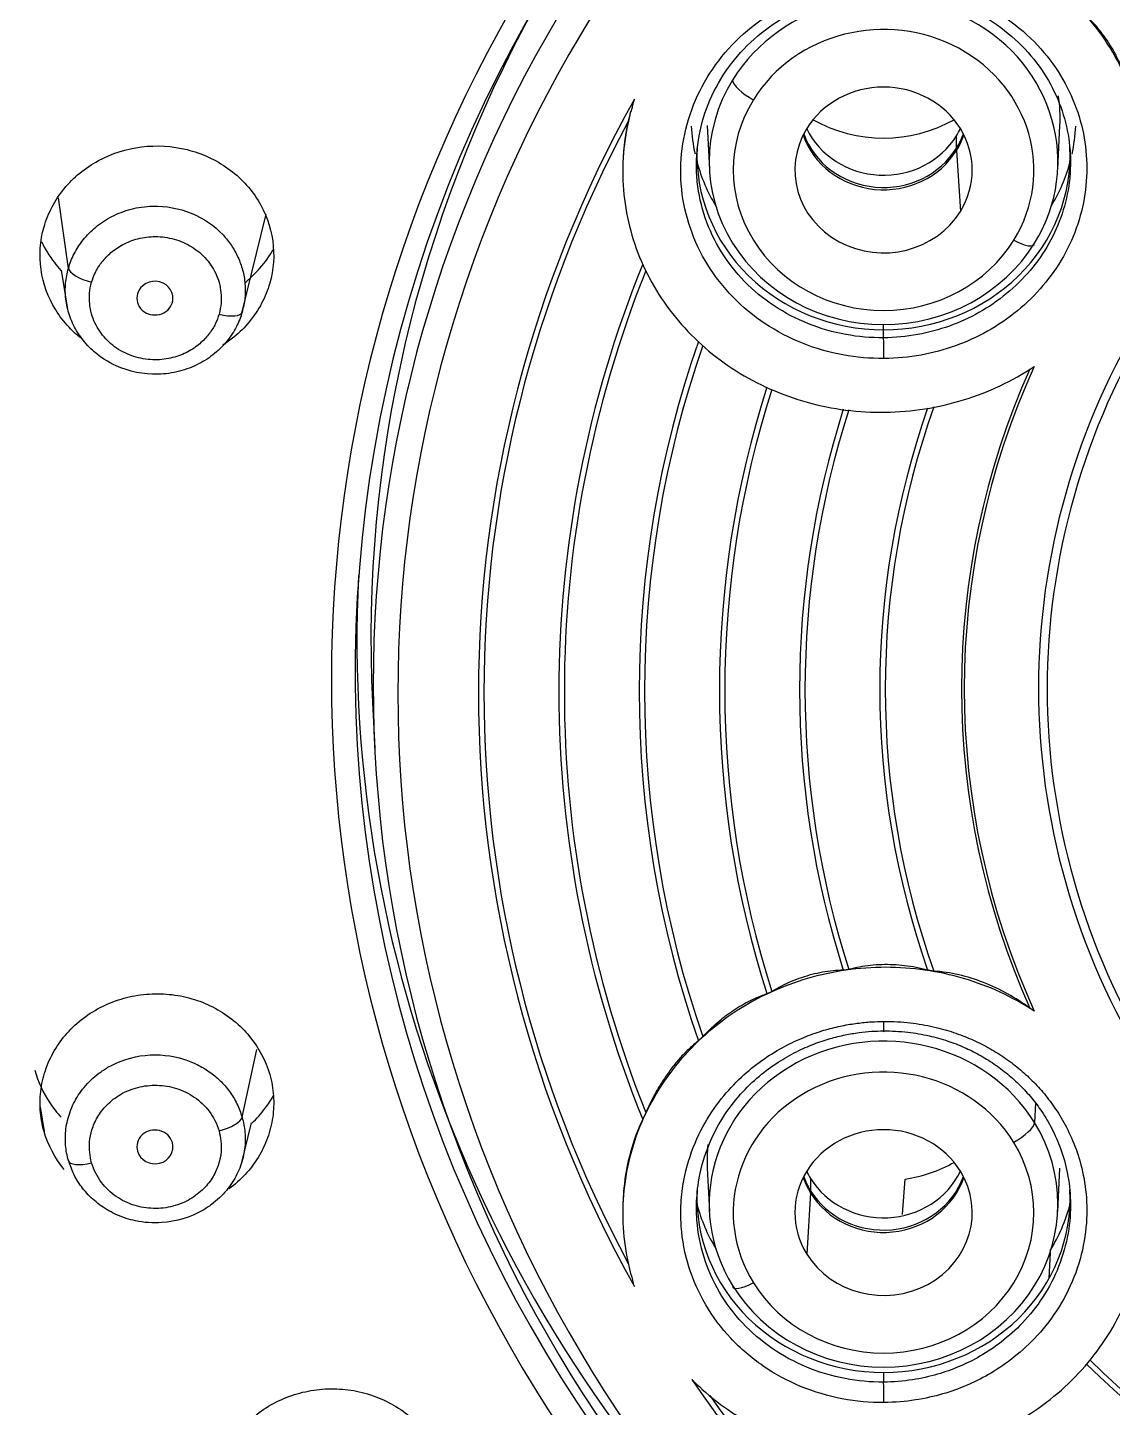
# Model space of a CAD drawing. Extents: x 1777 to 3131, y 3495 to 4487.
# Drawn here: x 2217.22 to 2230.74, y 4098.5 to 4115.69 of the extents above; entities that cross this region are included whole.
import ezdxf

# ---------------------------------------------------------------- set-up
doc = ezdxf.new("R2010")
doc.units = 0
doc.header["$LTSCALE"] = 30
doc.header["$MEASUREMENT"] = 0
doc.layers.add('\\M+5B3DF\\M+5B4E7\\M+5CFDF', color=3, linetype='CONTINUOUS', lineweight=9)

msp = doc.modelspace()

# ---------------------------------------------------------------- linework, layer by layer
at = {"layer": '\\M+5B3DF\\M+5B4E7\\M+5CFDF', "color": 0, "lineweight": -3}
for p, q in [((2225.689, 4114.47), (2225.716, 4113.927)), ((2230.058, 4113.927), (2230.084, 4114.47)), ((2228.796, 4114.187), (2228.796, 4114.341)), ((2230.214, 4114.109), (2230.209, 4114.197)), ((2228.797, 4114.159), (2228.844, 4113.399)), ((2224.637, 4113.924), (2224.637, 4113.899)), ((2217.729, 4112.69), (2217.604, 4113.57)), ((2219.892, 4112.133), (2220.195, 4113.363)), ((2217.64, 4112.669), (2217.712, 4112.207)), ((2219.028, 4112.279), (2219.024, 4112.265)), ((2227.887, 4111.925), (2227.887, 4111.989)), ((2227.887, 4111.825), (2227.887, 4111.925)), ((2221.519, 4107.284), (2221.547, 4106.714)), ((2219.894, 4102.117), (2220.079, 4102.959)), ((2217.378, 4102.246), (2217.425, 4101.941)), ((2229.779, 4102.291), (2229.769, 4102.049)), ((2219.886, 4101.536), (2220.009, 4102.046)), ((2218.582, 4101.742), (2218.589, 4101.692)), ((2225.689, 4101.484), (2225.716, 4100.941)), ((2230.058, 4100.941), (2230.084, 4101.484)), ((2226.977, 4101.355), (2226.977, 4101.201)), ((2226.976, 4101.173), (2226.93, 4100.412)), ((2230.213, 4101.124), (2230.209, 4101.211)), ((2224.637, 4100.938), (2224.637, 4100.913)), ((2229.962, 4100.431), (2229.948, 4100.107)), ((2227.887, 4098.939), (2227.887, 4098.818))]:
    msp.add_line(p, q, dxfattribs=at)
for centre, major_axis, ratio, start_param, end_param in [((2239.924, 4107.577), (-18.918, 0), 0.934248, 4.712389, 7.853982), ((2239.924, 4107.682), (-18.619, 0), 0.934248, 4.712389, 7.404243), ((2239.924, 4107.5), (18.397, 0), 0.934248, 1.570796, 4.712389), ((2239.924, 4107.395), (18.09, 0), 0.934248, 1.570796, 4.712389), ((2239.924, 4107.461), (10.106, 0), 0.934248, 1.570796, 4.712389), ((2239.924, 4107.455), (9.998, 0), 0.934248, 1.570796, 4.712389), ((2239.924, 4108.071), (-18.425, 0), 0.934248, 5.807529, 6.328886), ((2227.887, 4114.02), (2.173, 0), 0.934248, 5.759587, 8.901179), ((2227.887, 4113.915), (1.873, 0), 0.934248, 5.759587, 8.901179), ((2227.887, 4114.02), (2.173, 0), 0.934248, 2.617994, 5.759587), ((2226.264, 4114.897), (0.255, -0.158), 0.308844, 3.347639, 4.900982), ((2227.887, 4113.915), (-1.105, 0), 0.934248, 2.617994, 5.759587), ((2239.924, 4107.403), (-17.085, 0), 0.934248, 5.801471, 6.764899), ((2227.887, 4113.915), (1.873, 0), 0.934248, 2.617994, 5.759587), ((2227.887, 4114.564), (2.2, 0), 0.934248, 6.237452, 6.417898), ((2227.887, 4115.898), (1.697, 0), 0.934248, 4.168331, 5.256447), ((2239.924, 4107.408), (17.017, 0), 0.934248, 2.677747, 3.605439), ((2227.887, 4114.564), (-2.398, 0), 0.934248, 0.0457, 0.201356), ((2227.887, 4113.915), (-1.105, 0), 0.934248, 5.759587, 8.901179), ((2227.887, 4114.65), (1.051, 0), 0.934248, 3.450368, 5.759587), ((2227.887, 4114.678), (1.05, 0), 0.934248, 3.467108, 5.759587), ((2227.887, 4114.831), (-1.05, 0), 0.934248, 0.42207, 2.617994), ((2227.887, 4114.831), (-1.05, 0), 0.934248, 2.617994, 2.719556), ((2227.887, 4114.678), (1.05, 0), 0.934248, 5.759587, 5.957752), ((2227.887, 4114.65), (1.051, 0), 0.934248, 5.759587, 5.974491), ((2227.887, 4114.564), (-2.398, 0), 0.934248, 2.937929, 3.095892), ((2227.887, 4114.097), (-2.325, 0), 0.934248, 6.237485, 7.853982), ((2227.887, 4114.097), (-2.325, 0), 0.934248, 1.570796, 3.187293), ((2231.394, 4112.786), (2.552, -1.577), 0.308844, 3.330185, 3.356365), ((2227.887, 4114.564), (-2.398, 0), 0.934248, 0.250346, 0.510754), ((2227.887, 4114.564), (-2.398, 0), 0.934248, 2.630839, 2.891247), ((2229.509, 4113.147), (-0.255, 0.158), 0.308844, 1.759389, 3.312732), ((2218.018, 4112.624), (0.288, -0.083), 0.344471, 3.294265, 4.810866), ((2239.924, 4107.416), (-16.083, 0), 0.934248, 5.920784, 6.645586), ((2239.924, 4107.417), (16.015, 0), 0.934248, 2.783556, 3.49963), ((2218.807, 4112.319), (-0.225, 0), 0.934149, 2.880244, 6.021836), ((2218.807, 4112.319), (-0.225, 0), 0.934149, 6.021836, 9.163429), ((2219.606, 4112.226), (-0.288, 0.083), 0.344471, 1.669274, 3.154639), ((2239.924, 4107.424), (-15.083, 0), 0.934248, 5.969023, 6.597347), ((2227.887, 4111.64), (0.002, -0.2), 0.020311, 1.198021, 2.759406), ((2239.924, 4107.425), (15.015, 0), 0.934248, 2.82969, 3.453495), ((2239.924, 4107.456), (-11.067, 0), 0.934248, 5.888062, 6.678309), ((2239.924, 4107.454), (11.032, 0), 0.934248, 2.741454, 3.541732), ((2239.924, 4107.433), (-14.083, 0), 0.934248, 5.992025, 6.574346), ((2239.924, 4107.433), (14.016, 0), 0.934248, 2.851222, 3.431964), ((2239.924, 4107.441), (-13.084, 0), 0.934248, 5.993389, 6.572981), ((2239.924, 4107.442), (13.016, 0), 0.934248, 2.851032, 3.432154), ((2239.924, 4107.449), (-12.084, 0), 0.934248, 5.967927, 6.598443), ((2239.924, 4107.45), (12.016, 0), 0.934248, 2.823271, 3.459914), ((2239.924, 4108.071), (18.6, 0), 0.934248, 3.095892, 3.937643), ((2227.887, 4101.034), (2.173, 0), 0.934248, 0.523599, 3.665191), ((2227.887, 4103.38), (0.001, -0.2), 0.020583, 5.935911, 7.497296), ((2227.887, 4100.929), (1.873, 0), 0.934248, 0.523599, 3.665191), ((2218.807, 4101.747), (0.225, 0), 0.934149, 0.261349, 3.402942), ((2219.606, 4102.054), (-0.288, -0.083), 0.344471, 1.472319, 2.957685), ((2227.887, 4101.034), (2.173, 0), 0.934248, 3.665191, 6.806784), ((2227.887, 4100.929), (-1.105, 0), 0.934248, 3.665191, 6.806784), ((2229.509, 4101.911), (0.255, 0.158), 0.308844, 4.523796, 6.077139), ((2218.807, 4101.747), (0.225, 0), 0.934149, 3.402942, 6.544534), ((2227.887, 4101.578), (2.2, 0), 0.934248, 3.044727, 3.187326), ((2227.887, 4100.929), (1.873, 0), 0.934248, 3.665191, 6.806784), ((2218.018, 4101.656), (0.288, 0.083), 0.344471, 3.097311, 4.613912), ((2227.887, 4102.911), (1.697, 0), 0.934248, 4.872678, 5.256477), ((2227.887, 4101.664), (1.051, 0), 0.934248, 3.450287, 3.665191), ((2227.887, 4101.692), (1.05, 0), 0.934248, 3.467026, 3.665191), ((2227.887, 4101.845), (-1.05, 0), 0.934248, 0.422037, 0.523599), ((2227.887, 4100.929), (-1.105, 0), 0.934248, 0.523599, 3.665191), ((2227.887, 4101.664), (1.051, 0), 0.934248, 3.665191, 5.97441), ((2227.887, 4101.845), (-1.05, 0), 0.934248, 0.523599, 2.719523), ((2227.887, 4101.692), (1.05, 0), 0.934248, 3.665191, 5.95767), ((2227.887, 4101.111), (-2.325, 0), 0.934248, 6.237485, 7.853982), ((2224.379, 4099.8), (2.552, 1.577), 0.308844, 6.068413, 6.094593), ((2227.887, 4101.111), (-2.325, 0), 0.934248, 1.570796, 3.187293), ((2227.887, 4101.578), (-2.398, 0), 0.934248, 0.250411, 0.51082), ((2227.887, 4101.578), (-2.398, 0), 0.934248, 2.617994, 2.891264), ((2226.264, 4100.161), (-0.255, -0.158), 0.308844, 6.112046, 7.665389), ((2239.924, 4107.442), (13.016, 0), 0.934248, 3.898229, 4.479351), ((2239.924, 4107.441), (-13.084, 0), 0.934248, 0.757401, 1.336994), ((2239.924, 4107.403), (-17.085, 0), 0.934248, 0.565484, 1.528911), ((2227.887, 4098.632), (-0.001, 0.2), 0.017006, 4.362105, 5.901024), ((2239.924, 4107.408), (17.017, 0), 0.934248, 3.724944, 4.652636)]:
    msp.add_ellipse(centre, major_axis=major_axis, ratio=ratio, start_param=start_param, end_param=end_param, dxfattribs=at)
for points, knots in [([(2224.769, 4003.327), (2224.719, 4007.271), (2224.647, 4011.214), (2224.499, 4017.123), (2224.444, 4019.092), (2224.321, 4023.027), (2224.256, 4024.993), (2224.065, 4028.918), (2223.932, 4030.879), (2223.425, 4034.765), (2223.055, 4036.692), (2222.249, 4039.51), (2221.939, 4040.436), (2221.231, 4042.251), (2220.831, 4043.138), (2219.911, 4044.846), (2219.389, 4045.665), (2218.243, 4047.226), (2217.619, 4047.97), (2216.299, 4049.381), (2215.6, 4050.047), (2214.134, 4051.298), (2213.366, 4051.884), (2211.774, 4052.98), (2210.949, 4053.489), (2209.256, 4054.442), (2208.389, 4054.887), (2205.766, 4056.176), (2203.982, 4056.976), (2201.366, 4058.269), (2200.504, 4058.716), (2198.808, 4059.653), (2197.972, 4060.144), (2196.346, 4061.184), (2195.555, 4061.733), (2194.042, 4062.905), (2193.32, 4063.53), (2191.272, 4065.511), (2190.061, 4066.969), (2188.49, 4069.298), (2188.006, 4070.099), (2187.099, 4071.729), (2186.677, 4072.56), (2185.498, 4075.087), (2184.825, 4076.818), (2183.66, 4080.332), (2183.172, 4082.116), (2182.351, 4085.717), (2182.018, 4087.532), (2181.476, 4091.18), (2181.264, 4093.013), (2180.928, 4096.684), (2180.805, 4098.523), (2180.54, 4104.046), (2180.497, 4107.734), (2180.652, 4113.26), (2180.736, 4115.102), (2180.976, 4118.78), (2181.133, 4120.617), (2181.54, 4124.282), (2181.789, 4126.11), (2182.414, 4129.745), (2182.793, 4131.553), (2183.732, 4135.125), (2184.29, 4136.891), (2185.643, 4140.341), (2186.432, 4142.028), (2188.284, 4145.262), (2189.345, 4146.812), (2191.743, 4149.712), (2193.077, 4151.066), (2195.256, 4152.91), (2196.013, 4153.493), (2197.583, 4154.588), (2198.397, 4155.1), (2200.91, 4156.527), (2202.679, 4157.335), (2204.496, 4158.034)], [0, 0, 0, 0, 0.0625, 0.0625, 0.09375, 0.09375, 0.125, 0.125, 0.15625, 0.15625, 0.1875, 0.1875, 0.203125, 0.203125, 0.21875, 0.21875, 0.234375, 0.234375, 0.25, 0.25, 0.265625, 0.265625, 0.28125, 0.28125, 0.296875, 0.296875, 0.3125, 0.3125, 0.34375, 0.34375, 0.359375, 0.359375, 0.375, 0.375, 0.390625, 0.390625, 0.40625, 0.40625, 0.4375, 0.4375, 0.453125, 0.453125, 0.46875, 0.46875, 0.5, 0.5, 0.53125, 0.53125, 0.5625, 0.5625, 0.59375, 0.59375, 0.625, 0.625, 0.6875, 0.6875, 0.71875, 0.71875, 0.75, 0.75, 0.78125, 0.78125, 0.8125, 0.8125, 0.84375, 0.84375, 0.875, 0.875, 0.90625, 0.90625, 0.9375, 0.9375, 0.953125, 0.953125, 0.96875, 0.96875, 1, 1, 1, 1]), ([(2204.955, 4156.425), (2204.79, 4156.36), (2204.446, 4156.225), (2203.912, 4156.007), (2203.339, 4155.764), (2202.57, 4155.424), (2201.698, 4155.011), (2200.43, 4154.358), (2198.96, 4153.51), (2196.968, 4152.174), (2194.932, 4150.519), (2192.999, 4148.6), (2190.974, 4146.226), (2189.056, 4143.42), (2187.439, 4140.273), (2186.505, 4137.999), (2185.91, 4136.343), (2185.393, 4134.775), (2184.823, 4132.76), (2184.287, 4130.495), (2183.847, 4128.263), (2183.235, 4124.545), (2182.703, 4119.758), (2182.333, 4114.003), (2182.173, 4108.105), (2182.255, 4102.707), (2182.512, 4097.765), (2182.825, 4093.949), (2183.279, 4090.119), (2183.901, 4086.309), (2184.652, 4082.938), (2185.448, 4080.081), (2186.211, 4077.79), (2187.013, 4075.713), (2188.043, 4073.364), (2189.422, 4070.721), (2191.225, 4068.028), (2193.116, 4065.826), (2194.878, 4064.176), (2196.449, 4062.949), (2197.628, 4062.142), (2198.71, 4061.454), (2200.052, 4060.654), (2202.173, 4059.509), (2205.109, 4058.092), (2208.063, 4056.732), (2210.633, 4055.411), (2212.249, 4054.473), (2213.431, 4053.706), (2214.261, 4053.126), (2215.043, 4052.539), (2215.909, 4051.846), (2216.998, 4050.903), (2218.03, 4049.974), (2218.876, 4049.178), (2219.557, 4048.512), (2220.632, 4047.377), (2222.063, 4045.433), (2223.239, 4043.129), (2223.978, 4041.193), (2224.454, 4039.732), (2224.779, 4038.576), (2225.09, 4037.321), (2225.317, 4036.293), (2225.498, 4035.366), (2225.584, 4034.876), (2225.615, 4034.696)], [0, 0, 0, 0, 0.003459, 0.007214, 0.011266, 0.015614, 0.023656, 0.030154, 0.043592, 0.057032, 0.077492, 0.095619, 0.111413, 0.140155, 0.164137, 0.183352, 0.190386, 0.20018, 0.217211, 0.233353, 0.24805, 0.264051, 0.310977, 0.347323, 0.383099, 0.432782, 0.458757, 0.485271, 0.511786, 0.538305, 0.564826, 0.582853, 0.599256, 0.614348, 0.6284, 0.651649, 0.674923, 0.693736, 0.709704, 0.72282, 0.733082, 0.737787, 0.748001, 0.763716, 0.784923, 0.811591, 0.827175, 0.841454, 0.848243, 0.854858, 0.861359, 0.867478, 0.876665, 0.889695, 0.894614, 0.899294, 0.908268, 0.925038, 0.946214, 0.958393, 0.965287, 0.976041, 0.981687, 0.990362, 0.996466, 1, 1, 1, 1]), ([(2225.902, 4034.76), (2225.624, 4036.354), (2225.273, 4037.934), (2224.591, 4040.262), (2224.338, 4041.03), (2223.767, 4042.543), (2223.448, 4043.288), (2222.727, 4044.736), (2222.326, 4045.439), (2221.433, 4046.786), (2220.94, 4047.428), (2219.866, 4048.636), (2219.291, 4049.203), (2218.118, 4050.303), (2217.522, 4050.838), (2216.324, 4051.891), (2215.717, 4052.408), (2214.451, 4053.38), (2213.796, 4053.839), (2211.783, 4055.14), (2210.377, 4055.907), (2207.51, 4057.335), (2206.052, 4057.999), (2203.162, 4059.37), (2201.731, 4060.08), (2199.65, 4061.246), (2198.966, 4061.651), (2197.63, 4062.501), (2196.977, 4062.947), (2195.718, 4063.893), (2195.112, 4064.392), (2193.955, 4065.444), (2193.405, 4065.996), (2191.842, 4067.724), (2190.92, 4068.967), (2189.284, 4071.568), (2188.572, 4072.925), (2187.302, 4075.699), (2186.742, 4077.117), (2185.753, 4079.99), (2185.325, 4081.447), (2184.215, 4085.854), (2183.706, 4088.842), (2182.969, 4094.846), (2182.74, 4097.863), (2182.47, 4103.903), (2182.428, 4106.927), (2182.53, 4112.972), (2182.673, 4115.993), (2183.046, 4120.514), (2183.197, 4122.019), (2183.565, 4125.022), (2183.781, 4126.52), (2184.57, 4130.993), (2185.284, 4133.949), (2186.813, 4138.246), (2187.398, 4139.655), (2188.748, 4142.394), (2189.518, 4143.723), (2191.259, 4146.258), (2192.227, 4147.467), (2194.349, 4149.731), (2195.503, 4150.788), (2197.985, 4152.702), (2199.314, 4153.557), (2202.098, 4155.064), (2203.553, 4155.716), (2205.042, 4156.29)], [0, 0, 0, 0, 0.03125, 0.03125, 0.046875, 0.046875, 0.0625, 0.0625, 0.078125, 0.078125, 0.09375, 0.09375, 0.109375, 0.109375, 0.125, 0.125, 0.140625, 0.140625, 0.15625, 0.15625, 0.1875, 0.1875, 0.21875, 0.21875, 0.25, 0.25, 0.265625, 0.265625, 0.28125, 0.28125, 0.296875, 0.296875, 0.3125, 0.3125, 0.34375, 0.34375, 0.375, 0.375, 0.40625, 0.40625, 0.4375, 0.4375, 0.5, 0.5, 0.5625, 0.5625, 0.625, 0.625, 0.6875, 0.6875, 0.71875, 0.71875, 0.75, 0.75, 0.8125, 0.8125, 0.84375, 0.84375, 0.875, 0.875, 0.90625, 0.90625, 0.9375, 0.9375, 0.96875, 0.96875, 1, 1, 1, 1]), ([(2226.12, 4034.761), (2226.084, 4034.971), (2226.011, 4035.392), (2225.888, 4036.024), (2225.755, 4036.654), (2225.613, 4037.276), (2225.467, 4037.882), (2225.317, 4038.469), (2225.164, 4039.04), (2225.007, 4039.595), (2224.846, 4040.131), (2224.682, 4040.638), (2224.523, 4041.105), (2224.37, 4041.527), (2224.227, 4041.908), (2224.092, 4042.255), (2223.964, 4042.574), (2223.84, 4042.87), (2223.718, 4043.152), (2223.596, 4043.424), (2223.471, 4043.692), (2223.342, 4043.958), (2223.21, 4044.222), (2223.075, 4044.483), (2222.938, 4044.741), (2222.797, 4044.999), (2222.652, 4045.255), (2222.505, 4045.51), (2222.353, 4045.763), (2222.197, 4046.013), (2222.036, 4046.259), (2221.866, 4046.504), (2221.683, 4046.756), (2221.483, 4047.021), (2221.263, 4047.305), (2221.018, 4047.61), (2220.747, 4047.936), (2220.448, 4048.281), (2220.125, 4048.636), (2219.785, 4048.989), (2219.438, 4049.333), (2219.091, 4049.664), (2218.743, 4049.989), (2218.392, 4050.31), (2218.038, 4050.631), (2217.684, 4050.952), (2217.331, 4051.269), (2216.984, 4051.576), (2216.647, 4051.871), (2216.32, 4052.149), (2216.004, 4052.412), (2215.694, 4052.663), (2215.388, 4052.904), (2215.081, 4053.139), (2214.77, 4053.371), (2214.456, 4053.599), (2214.138, 4053.823), (2213.819, 4054.043), (2213.498, 4054.26), (2213.17, 4054.475), (2212.826, 4054.694), (2212.456, 4054.923), (2212, 4055.196), (2211.434, 4055.521), (2210.737, 4055.905), (2209.946, 4056.322), (2209.08, 4056.764), (2208.166, 4057.216), (2207.228, 4057.666), (2206.282, 4058.111), (2205.335, 4058.553), (2204.406, 4058.992), (2203.521, 4059.418), (2202.696, 4059.826), (2201.919, 4060.223), (2201.16, 4060.626), (2200.396, 4061.044), (2199.627, 4061.485), (2198.85, 4061.957), (2198.057, 4062.462), (2197.248, 4063.001), (2196.437, 4063.587), (2195.637, 4064.218), (2194.848, 4064.888), (2194.083, 4065.602), (2193.342, 4066.361), (2192.612, 4067.17), (2191.884, 4068.054), (2191.162, 4069.028), (2190.452, 4070.077), (2189.78, 4071.173), (2189.156, 4072.298), (2188.564, 4073.447), (2188.01, 4074.633), (2187.479, 4075.861), (2186.968, 4077.143), (2186.479, 4078.483), (2185.945, 4080.101), (2185.38, 4082.06), (2184.819, 4084.3), (2184.353, 4086.548), (2183.976, 4088.716), (2183.665, 4090.823), (2183.419, 4092.871), (2183.219, 4094.84), (2183.055, 4096.747), (2182.928, 4098.619), (2182.826, 4100.46), (2182.75, 4102.264), (2182.701, 4104.026), (2182.671, 4105.757), (2182.662, 4107.469), (2182.671, 4109.176), (2182.701, 4110.891), (2182.749, 4112.613), (2182.822, 4114.33), (2182.913, 4116.04), (2183.024, 4117.747), (2183.161, 4119.452), (2183.317, 4121.141), (2183.495, 4122.791), (2183.693, 4124.391), (2183.91, 4125.947), (2184.151, 4127.466), (2184.419, 4128.95), (2184.714, 4130.401), (2185.034, 4131.818), (2185.384, 4133.198), (2185.768, 4134.546), (2186.18, 4135.86), (2186.612, 4137.104), (2187.046, 4138.233), (2187.458, 4139.228), (2187.849, 4140.112), (2188.235, 4140.926), (2188.632, 4141.7), (2189.009, 4142.39), (2189.257, 4142.822), (2189.364, 4143.005)], [0, 0, 0, 0, 0.004804, 0.00966, 0.014532, 0.019352, 0.024059, 0.028616, 0.033051, 0.037408, 0.041668, 0.04572, 0.049451, 0.05282, 0.055876, 0.058668, 0.061242, 0.063653, 0.065951, 0.068191, 0.070418, 0.072655, 0.074886, 0.077104, 0.079315, 0.081534, 0.083764, 0.086001, 0.088238, 0.090469, 0.092688, 0.094924, 0.097253, 0.09976, 0.102474, 0.105425, 0.108639, 0.112117, 0.115805, 0.119565, 0.123269, 0.12689, 0.13048, 0.134082, 0.13771, 0.141361, 0.144991, 0.148543, 0.151968, 0.155247, 0.158387, 0.161414, 0.164374, 0.167323, 0.170285, 0.173258, 0.176231, 0.179196, 0.182142, 0.185108, 0.188188, 0.191476, 0.195076, 0.200338, 0.206401, 0.213238, 0.220738, 0.228569, 0.236476, 0.244413, 0.252353, 0.260221, 0.267776, 0.274683, 0.281151, 0.287634, 0.294268, 0.300984, 0.307874, 0.315035, 0.322485, 0.330135, 0.337978, 0.345947, 0.354008, 0.362192, 0.370589, 0.379393, 0.388946, 0.399039, 0.409195, 0.419279, 0.429501, 0.439837, 0.45039, 0.46135, 0.472727, 0.484442, 0.502084, 0.521523, 0.539787, 0.55716, 0.57437, 0.590961, 0.606728, 0.621973, 0.636971, 0.651859, 0.666323, 0.680413, 0.694289, 0.707968, 0.721607, 0.735367, 0.749234, 0.763046, 0.776738, 0.790421, 0.804175, 0.817894, 0.831199, 0.844064, 0.856622, 0.868929, 0.880987, 0.892822, 0.904437, 0.915801, 0.926905, 0.93798, 0.948706, 0.95835, 0.966814, 0.974342, 0.98135, 0.98822, 0.994976, 1, 1, 1, 1]), ([(2226.26, 4034.75), (2226.223, 4034.965), (2226.15, 4035.391), (2226.028, 4036.023), (2225.899, 4036.645), (2225.761, 4037.255), (2225.618, 4037.856), (2225.469, 4038.445), (2225.316, 4039.024), (2225.157, 4039.593), (2224.99, 4040.15), (2224.816, 4040.695), (2224.633, 4041.228), (2224.442, 4041.749), (2224.247, 4042.259), (2224.046, 4042.756), (2223.837, 4043.24), (2223.621, 4043.711), (2223.397, 4044.169), (2223.166, 4044.613), (2222.935, 4045.036), (2222.657, 4045.525), (2222.339, 4046.046), (2221.961, 4046.599), (2221.599, 4047.078), (2221.188, 4047.595), (2220.768, 4048.094), (2220.315, 4048.596), (2219.796, 4049.132), (2219.157, 4049.743), (2218.4, 4050.43), (2217.642, 4051.11), (2217.04, 4051.643), (2216.409, 4052.184), (2215.561, 4052.881), (2214.105, 4053.961), (2212.556, 4054.958), (2211.137, 4055.758), (2210.104, 4056.308), (2209.069, 4056.836), (2208.034, 4057.345), (2207, 4057.839), (2205.972, 4058.321), (2204.953, 4058.8), (2203.947, 4059.282), (2202.955, 4059.77), (2201.981, 4060.268), (2201.026, 4060.778), (2200.091, 4061.302), (2199.181, 4061.846), (2198.295, 4062.408), (2197.431, 4062.983), (2196.599, 4063.582), (2195.805, 4064.21), (2195.043, 4064.857), (2194.319, 4065.528), (2193.636, 4066.221), (2192.986, 4066.931), (2192.371, 4067.654), (2191.795, 4068.393), (2191.254, 4069.143), (2190.742, 4069.9), (2190.261, 4070.663), (2189.81, 4071.432), (2189.386, 4072.202), (2188.983, 4072.973), (2188.604, 4073.743), (2188.248, 4074.513), (2187.911, 4075.28), (2187.591, 4076.043), (2187.288, 4076.803), (2187.002, 4077.558), (2186.733, 4078.309), (2186.479, 4079.054), (2186.073, 4080.316), (2185.564, 4082.097), (2184.995, 4084.399), (2184.529, 4086.685), (2184.144, 4088.949), (2183.826, 4091.189), (2183.574, 4093.4), (2183.365, 4095.581), (2183.202, 4097.73), (2183.078, 4099.847), (2182.984, 4101.931), (2182.927, 4103.98), (2182.896, 4105.996), (2182.891, 4107.977), (2182.914, 4109.924), (2182.958, 4111.836), (2183.03, 4113.712), (2183.124, 4115.553), (2183.238, 4117.358), (2183.377, 4119.127), (2183.536, 4120.86), (2183.718, 4122.556), (2183.923, 4124.215), (2184.15, 4125.837), (2184.403, 4127.42), (2184.687, 4128.964), (2184.998, 4130.468), (2185.336, 4131.931), (2185.707, 4133.352), (2186.11, 4134.728), (2186.541, 4136.062), (2187.005, 4137.349), (2187.499, 4138.588), (2188.016, 4139.783), (2188.562, 4140.927), (2189.089, 4141.919), (2189.436, 4142.528), (2189.582, 4142.777)], [0, 0, 0, 0, 0.004925, 0.009783, 0.014574, 0.019297, 0.023952, 0.028541, 0.033063, 0.03752, 0.041913, 0.04624, 0.050499, 0.054689, 0.058812, 0.062868, 0.06686, 0.070785, 0.074642, 0.078431, 0.082152, 0.085621, 0.091226, 0.096067, 0.100874, 0.104902, 0.111103, 0.115743, 0.120319, 0.128101, 0.135864, 0.143616, 0.151376, 0.154309, 0.162712, 0.17659, 0.19595, 0.204951, 0.213874, 0.222725, 0.231503, 0.240206, 0.248833, 0.257381, 0.265851, 0.274244, 0.282558, 0.290799, 0.298961, 0.307046, 0.315062, 0.322999, 0.330849, 0.338629, 0.346332, 0.353957, 0.361508, 0.368988, 0.376389, 0.383715, 0.39097, 0.398152, 0.405256, 0.412286, 0.419244, 0.426128, 0.432935, 0.439669, 0.44633, 0.452916, 0.459426, 0.465861, 0.472221, 0.478506, 0.484715, 0.503971, 0.522949, 0.541649, 0.560075, 0.578222, 0.596092, 0.613686, 0.631, 0.648038, 0.664796, 0.681277, 0.69748, 0.713404, 0.72905, 0.744417, 0.759504, 0.774315, 0.788846, 0.803099, 0.817073, 0.830767, 0.844184, 0.857321, 0.870177, 0.882754, 0.895053, 0.907072, 0.918809, 0.930269, 0.941449, 0.952348, 0.962971, 0.973314, 0.983372, 0.993153, 1, 1, 1, 1]), ([(2181.382, 4128.803), (2181.346, 4128.602), (2181.125, 4127.313), (2180.555, 4123.432), (2179.696, 4113.907), (2179.663, 4104.037), (2180.267, 4095.527), (2180.68, 4091.666), (2181.197, 4088.116), (2181.82, 4084.881), (2182.523, 4081.965), (2183.284, 4079.37), (2184.069, 4077.094), (2184.844, 4075.132), (2185.703, 4073.201), (2186.703, 4071.227), (2187.924, 4069.152), (2189.292, 4067.187), (2190.82, 4065.358), (2192.487, 4063.678), (2194.286, 4062.167), (2196.187, 4060.829), (2198.235, 4059.577), (2200.305, 4058.452), (2202.27, 4057.478), (2203.902, 4056.714), (2205.479, 4055.984), (2207.129, 4055.209), (2208.969, 4054.288), (2210.812, 4053.257), (2212.628, 4052.069), (2214.397, 4050.707), (2216.119, 4049.121), (2217.65, 4047.404), (2218.895, 4045.711), (2219.784, 4044.249), (2220.547, 4042.76), (2221.216, 4041.194), (2221.812, 4039.502), (2222.261, 4037.97), (2222.592, 4036.615), (2222.834, 4035.445), (2223.062, 4034.164), (2223.297, 4032.549), (2223.525, 4030.369), (2223.697, 4027.703), (2223.827, 4024.551), (2223.978, 4019.741), (2224.121, 4014.144), (2224.224, 4008.636), (2224.276, 4005.268), (2224.298, 4003.736), (2224.303, 4003.327)], [0, 0, 0, 0, 0.004399, 0.028149, 0.08446, 0.210548, 0.240578, 0.268471, 0.294238, 0.317873, 0.339365, 0.358714, 0.375905, 0.390942, 0.403826, 0.421009, 0.438012, 0.454857, 0.471503, 0.487946, 0.504179, 0.520153, 0.535825, 0.553449, 0.568384, 0.580629, 0.590215, 0.603849, 0.617866, 0.632269, 0.647095, 0.662367, 0.67808, 0.695053, 0.709337, 0.720941, 0.729896, 0.74338, 0.755521, 0.766306, 0.775735, 0.783805, 0.790513, 0.802081, 0.816849, 0.834849, 0.856111, 0.88061, 0.932059, 0.969104, 0.991752, 1, 1, 1, 1]), ([(2231.123, 4113.667), (2231.154, 4113.975), (2231.134, 4114.278), (2231.03, 4114.729), (2230.982, 4114.876), (2230.865, 4115.161), (2230.796, 4115.298), (2230.633, 4115.563), (2230.54, 4115.692), (2230.336, 4115.93), (2230.225, 4116.041), (2229.985, 4116.248), (2229.854, 4116.344), (2229.582, 4116.515), (2229.44, 4116.591), (2228.996, 4116.785), (2228.674, 4116.874), (2228.025, 4116.957), (2227.688, 4116.952), (2227.202, 4116.875), (2227.043, 4116.839), (2226.729, 4116.742), (2226.574, 4116.682), (2226.134, 4116.473), (2225.863, 4116.293), (2225.624, 4116.076)], [0, 0, 0, 0, 0.125, 0.125, 0.1875, 0.1875, 0.25, 0.25, 0.3125, 0.3125, 0.375, 0.375, 0.4375, 0.4375, 0.5, 0.5, 0.625, 0.625, 0.75, 0.75, 0.8125, 0.8125, 0.875, 0.875, 1, 1, 1, 1]), ([(2225.556, 4113.998), (2225.557, 4114.074), (2225.572, 4114.305), (2225.664, 4114.682), (2225.875, 4115.104), (2226.175, 4115.475), (2226.546, 4115.773), (2226.962, 4115.99), (2227.411, 4116.125), (2227.726, 4116.157), (2227.887, 4116.158)], [0, 0, 0, 0, 0.068118, 0.204309, 0.340488, 0.476685, 0.613049, 0.740658, 0.86715, 1, 1, 1, 1]), ([(2227.887, 4116.158), (2228.006, 4116.159), (2228.26, 4116.143), (2228.656, 4116.055), (2229.067, 4115.885), (2229.45, 4115.63), (2229.768, 4115.308), (2230.003, 4114.945), (2230.154, 4114.56), (2230.212, 4114.227), (2230.217, 4114.027), (2230.215, 4113.961)], [0, 0, 0, 0, 0.096371, 0.20554, 0.328386, 0.458594, 0.586122, 0.707869, 0.826007, 0.942184, 1, 1, 1, 1]), ([(2224.783, 4114.798), (2224.78, 4114.791), (2224.772, 4114.775), (2224.764, 4114.748), (2224.756, 4114.711), (2224.75, 4114.673), (2224.739, 4114.648), (2224.735, 4114.638)], [0, 0, 0, 0, 0.141305, 0.311843, 0.513147, 0.806938, 1, 1, 1, 1]), ([(2224.735, 4114.638), (2224.654, 4114.337), (2224.623, 4114.033), (2224.652, 4113.572), (2224.674, 4113.418), (2224.742, 4113.12), (2224.788, 4112.974), (2224.905, 4112.687), (2224.976, 4112.547), (2225.138, 4112.281), (2225.229, 4112.155), (2225.432, 4111.916), (2225.545, 4111.802), (2225.785, 4111.594), (2225.913, 4111.499), (2226.319, 4111.243), (2226.622, 4111.109), (2227.249, 4110.935), (2227.582, 4110.893), (2228.074, 4110.9), (2228.238, 4110.914), (2228.564, 4110.965), (2228.726, 4111.003), (2229.195, 4111.147), (2229.493, 4111.287), (2229.764, 4111.468)], [0, 0, 0, 0, 0.125, 0.125, 0.1875, 0.1875, 0.25, 0.25, 0.3125, 0.3125, 0.375, 0.375, 0.4375, 0.4375, 0.5, 0.5, 0.625, 0.625, 0.75, 0.75, 0.8125, 0.8125, 0.875, 0.875, 1, 1, 1, 1]), ([(2217.425, 4113.205), (2217.45, 4113.292), (2217.484, 4113.375), (2217.567, 4113.534), (2217.618, 4113.611), (2217.735, 4113.752), (2217.799, 4113.817), (2217.942, 4113.934), (2218.021, 4113.987), (2218.268, 4114.12), (2218.453, 4114.179), (2218.829, 4114.226), (2219.024, 4114.214), (2219.299, 4114.146), (2219.39, 4114.114), (2219.56, 4114.036), (2219.641, 4113.989), (2219.792, 4113.881), (2219.863, 4113.819), (2219.988, 4113.686), (2220.044, 4113.614), (2220.188, 4113.381), (2220.25, 4113.211), (2220.3, 4112.857), (2220.287, 4112.678), (2220.238, 4112.504)], [0, 0, 0, 0, 0.0625, 0.0625, 0.125, 0.125, 0.1875, 0.1875, 0.25, 0.25, 0.375, 0.375, 0.5, 0.5, 0.5625, 0.5625, 0.625, 0.625, 0.6875, 0.6875, 0.75, 0.75, 0.875, 0.875, 1, 1, 1, 1]), ([(2227.887, 4111.825), (2227.729, 4111.824), (2227.409, 4111.851), (2226.944, 4111.985), (2226.513, 4112.21), (2226.142, 4112.516), (2225.849, 4112.89), (2225.649, 4113.312), (2225.565, 4113.69), (2225.555, 4113.921), (2225.556, 4113.998)], [0, 0, 0, 0, 0.128373, 0.260585, 0.395066, 0.52956, 0.664064, 0.798452, 0.932821, 1, 1, 1, 1]), ([(2230.215, 4113.961), (2230.214, 4113.894), (2230.199, 4113.694), (2230.124, 4113.366), (2229.959, 4112.994), (2229.724, 4112.657), (2229.428, 4112.365), (2229.087, 4112.132), (2228.711, 4111.961), (2228.309, 4111.853), (2228.029, 4111.827), (2227.887, 4111.825)], [0, 0, 0, 0, 0.05961, 0.179069, 0.298682, 0.417466, 0.535578, 0.654149, 0.767192, 0.88115, 1, 1, 1, 1]), ([(2217.729, 4112.69), (2217.739, 4112.721), (2217.758, 4112.782), (2217.799, 4112.872), (2217.851, 4112.961), (2217.913, 4113.047), (2217.986, 4113.13), (2218.07, 4113.207), (2218.165, 4113.277), (2218.271, 4113.338), (2218.386, 4113.39), (2218.51, 4113.429), (2218.642, 4113.456), (2218.895, 4113.477), (2219.275, 4113.409), (2219.596, 4113.188), (2219.764, 4112.977), (2219.847, 4112.829), (2219.885, 4112.722), (2219.9, 4112.668)], [0, 0, 0, 0, 0.034395, 0.0699, 0.106516, 0.144242, 0.183079, 0.223028, 0.264089, 0.306261, 0.349547, 0.393945, 0.439456, 0.486082, 0.652587, 0.819149, 0.878249, 0.938534, 1, 1, 1, 1]), ([(2217.909, 4111.802), (2217.847, 4111.849), (2217.789, 4111.901), (2217.675, 4112.023), (2217.619, 4112.095), (2217.475, 4112.328), (2217.413, 4112.498), (2217.363, 4112.852), (2217.375, 4113.032), (2217.425, 4113.205)], [0, 0, 0, 0, 0.142955, 0.142955, 0.314364, 0.314364, 0.657182, 0.657182, 1, 1, 1, 1]), ([(2217.393, 4113.024), (2217.437, 4112.932), (2217.513, 4112.808), (2217.606, 4112.696), (2217.635, 4112.665)], [0, 0, 0, 0, 0.711266, 1, 1, 1, 1]), ([(2219.926, 4112.508), (2219.985, 4112.557), (2220.112, 4112.676), (2220.221, 4112.822), (2220.275, 4112.912), (2220.28, 4112.92)], [0, 0, 0, 0, 0.416926, 0.947991, 1, 1, 1, 1]), ([(2217.714, 4112.208), (2217.707, 4112.241), (2217.69, 4112.339), (2217.686, 4112.503), (2217.715, 4112.629), (2217.729, 4112.69)], [0, 0, 0, 0, 0.208375, 0.612609, 1, 1, 1, 1]), ([(2219.9, 4112.668), (2219.9, 4112.668), (2219.914, 4112.612), (2219.934, 4112.496), (2219.935, 4112.319), (2219.908, 4112.203), (2219.894, 4112.145)], [0, 0, 0, 0, 0.000026, 0.327175, 0.660502, 1, 1, 1, 1]), ([(2220.238, 4112.504), (2220.213, 4112.417), (2220.179, 4112.334), (2220.095, 4112.175), (2220.044, 4112.099), (2219.928, 4111.957), (2219.863, 4111.892), (2219.748, 4111.798), (2219.702, 4111.765), (2219.654, 4111.734)], [0, 0, 0, 0, 0.277162, 0.277162, 0.554324, 0.554324, 0.831486, 0.831486, 1, 1, 1, 1]), ([(2219.894, 4112.145), (2219.885, 4112.115), (2219.865, 4112.053), (2219.824, 4111.962), (2219.772, 4111.873), (2219.71, 4111.787), (2219.637, 4111.705), (2219.552, 4111.628), (2219.457, 4111.558), (2219.351, 4111.496), (2219.236, 4111.445), (2219.112, 4111.406), (2218.981, 4111.379), (2218.714, 4111.357), (2218.372, 4111.425), (2218.098, 4111.601), (2217.939, 4111.755), (2217.826, 4111.905), (2217.75, 4112.071), (2217.722, 4112.174), (2217.714, 4112.208)], [0, 0, 0, 0, 0.034021, 0.069114, 0.105278, 0.142513, 0.180819, 0.220194, 0.260639, 0.302154, 0.344737, 0.388388, 0.433106, 0.478892, 0.657635, 0.767497, 0.807564, 0.886736, 0.962972, 1, 1, 1, 1]), ([(2225.902, 4034.772), (2225.627, 4036.356), (2225.279, 4037.926), (2224.607, 4040.234), (2224.357, 4040.997), (2223.796, 4042.496), (2223.486, 4043.228), (2222.442, 4045.355), (2221.599, 4046.683), (2220.286, 4048.198), (2220.012, 4048.493), (2219.452, 4049.066), (2219.165, 4049.345), (2218.584, 4049.895), (2218.29, 4050.166), (2217.699, 4050.703), (2217.402, 4050.968), (2216.805, 4051.493), (2216.506, 4051.754), (2215.901, 4052.267), (2215.594, 4052.521), (2214.657, 4053.256), (2214.013, 4053.715), (2212.69, 4054.584), (2212.011, 4054.995), (2210.625, 4055.779), (2209.921, 4056.153), (2208.498, 4056.871), (2207.778, 4057.216), (2206.334, 4057.898), (2205.609, 4058.236), (2204.164, 4058.92), (2203.444, 4059.266), (2202.016, 4059.982), (2201.308, 4060.351), (2199.916, 4061.12), (2199.232, 4061.519), (2197.896, 4062.354), (2197.244, 4062.789), (2195.984, 4063.714), (2195.376, 4064.203), (2194.209, 4065.234), (2193.65, 4065.777), (2192.85, 4066.637), (2192.589, 4066.932), (2192.084, 4067.531), (2191.839, 4067.835), (2191.13, 4068.759), (2190.688, 4069.39), (2189.441, 4071.323), (2188.718, 4072.669), (2187.746, 4074.751), (2187.441, 4075.455), (2186.866, 4076.873), (2186.597, 4077.588), (2185.839, 4079.747), (2185.401, 4081.21), (2184.644, 4084.157), (2184.324, 4085.645), (2183.78, 4088.635), (2183.556, 4090.136), (2182.989, 4094.654), (2182.755, 4097.681), (2182.51, 4102.978), (2182.458, 4105.248), (2182.458, 4107.519)], [0, 0, 0, 0, 0.051287, 0.051287, 0.076931, 0.076931, 0.102575, 0.102575, 0.153862, 0.153862, 0.166684, 0.166684, 0.179506, 0.179506, 0.192327, 0.192327, 0.205149, 0.205149, 0.217971, 0.217971, 0.230793, 0.230793, 0.256437, 0.256437, 0.28208, 0.28208, 0.307724, 0.307724, 0.333368, 0.333368, 0.359011, 0.359011, 0.384655, 0.384655, 0.410298, 0.410298, 0.435942, 0.435942, 0.461586, 0.461586, 0.487229, 0.487229, 0.512873, 0.512873, 0.525695, 0.525695, 0.538517, 0.538517, 0.56416, 0.56416, 0.615448, 0.615448, 0.641091, 0.641091, 0.666735, 0.666735, 0.718022, 0.718022, 0.76931, 0.76931, 0.820597, 0.820597, 0.923172, 0.923172, 1, 1, 1, 1]), ([(2229.764, 4103.439), (2229.493, 4103.617), (2229.2, 4103.752), (2228.727, 4103.891), (2228.565, 4103.926), (2228.241, 4103.972), (2228.078, 4103.984), (2227.748, 4103.984), (2227.581, 4103.972), (2227.256, 4103.925), (2227.096, 4103.89), (2226.782, 4103.798), (2226.626, 4103.74), (2226.329, 4103.603), (2226.187, 4103.525), (2225.78, 4103.262), (2225.535, 4103.044), (2225.129, 4102.558), (2224.964, 4102.282), (2224.789, 4101.85), (2224.743, 4101.702), (2224.674, 4101.398), (2224.652, 4101.243), (2224.623, 4100.781), (2224.654, 4100.471), (2224.735, 4100.169)], [0, 0, 0, 0, 0.125, 0.125, 0.1875, 0.1875, 0.25, 0.25, 0.3125, 0.3125, 0.375, 0.375, 0.4375, 0.4375, 0.5, 0.5, 0.625, 0.625, 0.75, 0.75, 0.8125, 0.8125, 0.875, 0.875, 1, 1, 1, 1]), ([(2227.454, 4103.958), (2227.443, 4103.955), (2227.432, 4103.953), (2227.409, 4103.949), (2227.397, 4103.948), (2227.386, 4103.948)], [0, 0, 0, 0, 0.5, 0.5, 1, 1, 1, 1]), ([(2228.512, 4103.936), (2228.5, 4103.937), (2228.487, 4103.939), (2228.468, 4103.942), (2228.461, 4103.943), (2228.449, 4103.946), (2228.442, 4103.947), (2228.436, 4103.949)], [0, 0, 0, 0, 0.5, 0.5, 0.75, 0.75, 1, 1, 1, 1]), ([(2229.71, 4103.476), (2229.53, 4103.605), (2229.339, 4103.713), (2228.929, 4103.874), (2228.72, 4103.924), (2228.512, 4103.936)], [0, 0, 0, 0, 0.5, 0.5, 1, 1, 1, 1]), ([(2217.425, 4101.941), (2217.4, 4102.027), (2217.385, 4102.115), (2217.372, 4102.292), (2217.375, 4102.382), (2217.4, 4102.559), (2217.422, 4102.645), (2217.483, 4102.814), (2217.523, 4102.896), (2217.666, 4103.127), (2217.794, 4103.264), (2218.095, 4103.48), (2218.27, 4103.561), (2218.545, 4103.631), (2218.641, 4103.646), (2218.831, 4103.657), (2218.926, 4103.655), (2219.115, 4103.632), (2219.209, 4103.611), (2219.389, 4103.555), (2219.475, 4103.518), (2219.725, 4103.384), (2219.87, 4103.265), (2220.102, 4102.983), (2220.188, 4102.821), (2220.238, 4102.648)], [0, 0, 0, 0, 0.0625, 0.0625, 0.125, 0.125, 0.1875, 0.1875, 0.25, 0.25, 0.375, 0.375, 0.5, 0.5, 0.5625, 0.5625, 0.625, 0.625, 0.6875, 0.6875, 0.75, 0.75, 0.875, 0.875, 1, 1, 1, 1]), ([(2225.634, 4103.12), (2225.691, 4103.182), (2225.751, 4103.24), (2225.845, 4103.321), (2225.878, 4103.347), (2225.927, 4103.385), (2225.944, 4103.397), (2225.977, 4103.421), (2225.995, 4103.433), (2226.08, 4103.491), (2226.15, 4103.532), (2226.291, 4103.602), (2226.362, 4103.632), (2226.434, 4103.656)], [0, 0, 0, 0, 0.25, 0.25, 0.375, 0.375, 0.4375, 0.4375, 0.5, 0.5, 0.75, 0.75, 1, 1, 1, 1]), ([(2226.496, 4103.684), (2226.486, 4103.678), (2226.475, 4103.673), (2226.454, 4103.663), (2226.444, 4103.659), (2226.434, 4103.656)], [0, 0, 0, 0, 0.5, 0.5, 1, 1, 1, 1]), ([(2225.361, 4100.974), (2225.363, 4101.072), (2225.387, 4101.34), (2225.504, 4101.755), (2225.712, 4102.152), (2225.955, 4102.466), (2226.211, 4102.709), (2226.467, 4102.896), (2226.716, 4103.036), (2226.952, 4103.138), (2227.172, 4103.211), (2227.375, 4103.259), (2227.562, 4103.29), (2227.733, 4103.306), (2227.84, 4103.31), (2227.891, 4103.311)], [0, 0, 0, 0, 0.045536, 0.125075, 0.204613, 0.284152, 0.363691, 0.443229, 0.522768, 0.602307, 0.681845, 0.761384, 0.840923, 0.920461, 1, 1, 1, 1]), ([(2225.556, 4100.991), (2225.556, 4101.096), (2225.576, 4101.353), (2225.68, 4101.734), (2225.866, 4102.102), (2226.089, 4102.397), (2226.325, 4102.626), (2226.562, 4102.801), (2226.793, 4102.933), (2227.011, 4103.029), (2227.214, 4103.097), (2227.403, 4103.143), (2227.576, 4103.172), (2227.735, 4103.188), (2227.838, 4103.192), (2227.887, 4103.192)], [0, 0, 0, 0, 0.092191, 0.223708, 0.341747, 0.445513, 0.537133, 0.618682, 0.691616, 0.756976, 0.815616, 0.868388, 0.916141, 0.959728, 1, 1, 1, 1]), ([(2227.887, 4103.192), (2227.987, 4103.193), (2228.178, 4103.183), (2228.446, 4103.137), (2228.681, 4103.072), (2228.89, 4102.991), (2229.082, 4102.896), (2229.264, 4102.785), (2229.435, 4102.656), (2229.591, 4102.515), (2229.734, 4102.359), (2229.867, 4102.181), (2229.992, 4101.97), (2230.103, 4101.717), (2230.188, 4101.414), (2230.227, 4101.059), (2230.209, 4100.805), (2230.186, 4100.673)], [0, 0, 0, 0, 0.074926, 0.142053, 0.202583, 0.257379, 0.310289, 0.364643, 0.419564, 0.47352, 0.52671, 0.582814, 0.646237, 0.71829, 0.800153, 0.894061, 1, 1, 1, 1]), ([(2225.634, 4103.12), (2225.625, 4103.111), (2225.616, 4103.102), (2225.602, 4103.089), (2225.597, 4103.085), (2225.588, 4103.077), (2225.584, 4103.073), (2225.58, 4103.07)], [0, 0, 0, 0, 0.5, 0.5, 0.75, 0.75, 1, 1, 1, 1]), ([(2217.75, 4102.183), (2217.762, 4102.219), (2217.793, 4102.29), (2217.851, 4102.392), (2217.923, 4102.491), (2218.01, 4102.583), (2218.109, 4102.667), (2218.317, 4102.804), (2218.682, 4102.922), (2219.078, 4102.881), (2219.337, 4102.776), (2219.488, 4102.687), (2219.624, 4102.574), (2219.741, 4102.44), (2219.836, 4102.286), (2219.875, 4102.174), (2219.894, 4102.117)], [0, 0, 0, 0, 0.042382, 0.085932, 0.13063, 0.176478, 0.223476, 0.271624, 0.443519, 0.615473, 0.676506, 0.738762, 0.80224, 0.86694, 0.932861, 1, 1, 1, 1]), ([(2217.309, 4102.701), (2217.35, 4102.559), (2217.446, 4102.352), (2217.587, 4102.172), (2217.638, 4102.116)], [0, 0, 0, 0, 0.667511, 1, 1, 1, 1]), ([(2220.238, 4102.648), (2220.263, 4102.561), (2220.278, 4102.473), (2220.29, 4102.296), (2220.287, 4102.206), (2220.262, 4102.029), (2220.241, 4101.943), (2220.18, 4101.775), (2220.14, 4101.692), (2220, 4101.466), (2219.876, 4101.332), (2219.731, 4101.225)], [0, 0, 0, 0, 0.168272, 0.168272, 0.336545, 0.336545, 0.504817, 0.504817, 0.673089, 0.673089, 1, 1, 1, 1]), ([(2220.014, 4102.041), (2220.075, 4102.099), (2220.173, 4102.209), (2220.253, 4102.33), (2220.284, 4102.383)], [0, 0, 0, 0, 0.571552, 1, 1, 1, 1]), ([(2217.729, 4101.578), (2217.721, 4101.609), (2217.705, 4101.671), (2217.693, 4101.768), (2217.689, 4101.869), (2217.697, 4101.973), (2217.716, 4102.078), (2217.737, 4102.148), (2217.75, 4102.183), (2217.75, 4102.183)], [0, 0, 0, 0, 0.154203, 0.313384, 0.477545, 0.646687, 0.820812, 0.999921, 1, 1, 1, 1]), ([(2224.925, 4102.173), (2224.918, 4102.158), (2224.912, 4102.144), (2224.902, 4102.122), (2224.899, 4102.116), (2224.892, 4102.102), (2224.889, 4102.096), (2224.886, 4102.089)], [0, 0, 0, 0, 0.5, 0.5, 0.75, 0.75, 1, 1, 1, 1]), ([(2219.894, 4102.117), (2219.902, 4102.086), (2219.918, 4102.023), (2219.931, 4101.926), (2219.933, 4101.859), (2219.932, 4101.825), (2219.932, 4101.825)], [0, 0, 0, 0, 0.323104, 0.656387, 0.999844, 1, 1, 1, 1]), ([(2224.886, 4102.089), (2224.824, 4101.964), (2224.773, 4101.827), (2224.694, 4101.538), (2224.666, 4101.385), (2224.641, 4101.135), (2224.637, 4101.037), (2224.637, 4100.939)], [0, 0, 0, 0, 0.380418, 0.380418, 0.760836, 0.760836, 1, 1, 1, 1]), ([(2219.932, 4101.825), (2219.932, 4101.791), (2219.926, 4101.72), (2219.907, 4101.615), (2219.875, 4101.509), (2219.83, 4101.404), (2219.772, 4101.301), (2219.699, 4101.203), (2219.613, 4101.111), (2219.514, 4101.027), (2219.294, 4100.883), (2218.962, 4100.783), (2218.631, 4100.807), (2218.411, 4100.865), (2218.233, 4100.943), (2218.049, 4101.072), (2217.903, 4101.226), (2217.793, 4101.396), (2217.75, 4101.518), (2217.729, 4101.578)], [0, 0, 0, 0, 0.034826, 0.070668, 0.107512, 0.145357, 0.184203, 0.224048, 0.264893, 0.306737, 0.34958, 0.516767, 0.61954, 0.657045, 0.731119, 0.802451, 0.87104, 0.93689, 1, 1, 1, 1]), ([(2225.624, 4098.731), (2225.863, 4098.515), (2226.13, 4098.339), (2226.573, 4098.132), (2226.728, 4098.074), (2227.04, 4097.981), (2227.199, 4097.945), (2227.524, 4097.898), (2227.691, 4097.885), (2228.02, 4097.884), (2228.184, 4097.896), (2228.509, 4097.941), (2228.672, 4097.976), (2228.988, 4098.068), (2229.141, 4098.125), (2229.585, 4098.327), (2229.863, 4098.507), (2230.342, 4098.93), (2230.551, 4099.18), (2230.794, 4099.583), (2230.864, 4099.723), (2230.982, 4100.014), (2231.029, 4100.165), (2231.133, 4100.618), (2231.154, 4100.93), (2231.123, 4101.241)], [0, 0, 0, 0, 0.125, 0.125, 0.1875, 0.1875, 0.25, 0.25, 0.3125, 0.3125, 0.375, 0.375, 0.4375, 0.4375, 0.5, 0.5, 0.625, 0.625, 0.75, 0.75, 0.8125, 0.8125, 0.875, 0.875, 1, 1, 1, 1]), ([(2227.89, 4098.563), (2227.718, 4098.562), (2227.375, 4098.591), (2226.844, 4098.748), (2226.372, 4099.005), (2225.968, 4099.352), (2225.654, 4099.772), (2225.443, 4100.247), (2225.365, 4100.656), (2225.359, 4100.901), (2225.361, 4100.974)], [0, 0, 0, 0, 0.134635, 0.26927, 0.403904, 0.538539, 0.673174, 0.807809, 0.942444, 1, 1, 1, 1]), ([(2227.887, 4098.818), (2227.727, 4098.816), (2227.398, 4098.846), (2226.924, 4098.987), (2226.488, 4099.224), (2226.116, 4099.543), (2225.826, 4099.931), (2225.633, 4100.368), (2225.563, 4100.73), (2225.556, 4100.939), (2225.556, 4100.991)], [0, 0, 0, 0, 0.13127, 0.268585, 0.405839, 0.543109, 0.680371, 0.817625, 0.954984, 1, 1, 1, 1]), ([(2230.186, 4100.673), (2230.186, 4100.673), (2230.161, 4100.532), (2230.083, 4100.253), (2229.887, 4099.875), (2229.637, 4099.56), (2229.368, 4099.318), (2229.1, 4099.139), (2228.834, 4099.007), (2228.552, 4098.907), (2228.236, 4098.837), (2228.008, 4098.818), (2227.887, 4098.818)], [0, 0, 0, 0, 0.000009, 0.138951, 0.278007, 0.405685, 0.517632, 0.615519, 0.704298, 0.791624, 0.889359, 1, 1, 1, 1]), ([(2224.735, 4100.169), (2224.738, 4100.163), (2224.744, 4100.149), (2224.751, 4100.122), (2224.758, 4100.086), (2224.766, 4100.046), (2224.778, 4100.02), (2224.783, 4100.008)], [0, 0, 0, 0, 0.117876, 0.279784, 0.487051, 0.777358, 1, 1, 1, 1]), ([(2219.752, 4096.692), (2219.704, 4096.77), (2219.665, 4096.851), (2219.604, 4097.019), (2219.582, 4097.107), (2219.557, 4097.283), (2219.554, 4097.372), (2219.566, 4097.55), (2219.582, 4097.639), (2219.656, 4097.896), (2219.742, 4098.06), (2219.973, 4098.341), (2220.12, 4098.462), (2220.366, 4098.596), (2220.455, 4098.633), (2220.635, 4098.69), (2220.727, 4098.711), (2220.916, 4098.734), (2221.013, 4098.737), (2221.202, 4098.726), (2221.296, 4098.712), (2221.574, 4098.643), (2221.747, 4098.563), (2222.05, 4098.346), (2222.178, 4098.211), (2222.274, 4098.055)], [0, 0, 0, 0, 0.0625, 0.0625, 0.125, 0.125, 0.1875, 0.1875, 0.25, 0.25, 0.375, 0.375, 0.5, 0.5, 0.5625, 0.5625, 0.625, 0.625, 0.6875, 0.6875, 0.75, 0.75, 0.875, 0.875, 1, 1, 1, 1]), ([(2225.499, 4098.85), (2225.504, 4098.844), (2225.515, 4098.83), (2225.536, 4098.809), (2225.566, 4098.785), (2225.598, 4098.761), (2225.617, 4098.739), (2225.624, 4098.731)], [0, 0, 0, 0, 0.141305, 0.311843, 0.513147, 0.806938, 1, 1, 1, 1])]:
    msp.add_open_spline(points, degree=3, knots=knots, dxfattribs=at)
for points in [[(2227.891, 4111.567), (2227.72, 4111.566), (2227.381, 4111.594), (2226.871, 4111.739), (2226.399, 4111.986), (2225.997, 4112.319), (2225.679, 4112.725), (2225.461, 4113.184), (2225.352, 4113.676), (2225.358, 4114.179), (2225.478, 4114.671), (2225.707, 4115.129), (2226.03, 4115.53), (2226.451, 4115.867), (2226.888, 4116.09), (2227.361, 4116.233), (2227.71, 4116.271), (2227.89, 4116.273)], [(2227.89, 4116.273), (2228.012, 4116.273), (2228.27, 4116.259), (2228.699, 4116.168), (2229.159, 4115.983), (2229.593, 4115.694), (2229.94, 4115.338), (2230.191, 4114.947), (2230.353, 4114.531), (2230.428, 4114.101), (2230.417, 4113.666), (2230.321, 4113.238), (2230.14, 4112.832), (2229.884, 4112.467), (2229.567, 4112.153), (2229.182, 4111.892), (2228.789, 4111.715), (2228.359, 4111.598), (2228.051, 4111.568), (2227.891, 4111.567)], [(2230.935, 4114.994), (2230.919, 4115.041), (2230.883, 4115.134), (2230.824, 4115.266), (2230.76, 4115.39), (2230.69, 4115.505), (2230.617, 4115.61), (2230.54, 4115.706), (2230.487, 4115.763), (2230.46, 4115.789)], [(2224.735, 4114.639), (2224.724, 4114.599), (2224.714, 4114.56), (2224.705, 4114.521)], [(2224.705, 4114.521), (2224.659, 4114.323), (2224.636, 4114.126), (2224.637, 4113.925)], [(2218.018, 4112.517), (2218.03, 4112.557), (2218.061, 4112.638), (2218.131, 4112.755), (2218.237, 4112.874), (2218.38, 4112.979), (2218.564, 4113.059), (2218.784, 4113.095), (2219.021, 4113.072), (2219.248, 4112.982), (2219.44, 4112.831), (2219.575, 4112.635), (2219.645, 4112.392), (2219.632, 4112.213), (2219.606, 4112.119)], [(2219.606, 4112.119), (2219.594, 4112.079), (2219.563, 4111.998), (2219.493, 4111.881), (2219.387, 4111.762), (2219.244, 4111.657), (2219.059, 4111.577), (2218.84, 4111.541), (2218.602, 4111.565), (2218.375, 4111.654), (2218.184, 4111.806), (2218.049, 4112.002), (2217.979, 4112.245), (2217.992, 4112.424), (2218.018, 4112.517)], [(2227.386, 4103.948), (2227.344, 4103.947), (2227.258, 4103.942), (2227.126, 4103.923), (2226.994, 4103.895), (2226.864, 4103.856), (2226.736, 4103.808), (2226.613, 4103.75), (2226.534, 4103.707), (2226.496, 4103.684)], [(2228.436, 4103.949), (2228.389, 4103.962), (2228.294, 4103.983), (2228.15, 4104.006), (2228.006, 4104.017), (2227.863, 4104.018), (2227.723, 4104.009), (2227.586, 4103.989), (2227.498, 4103.969), (2227.454, 4103.958)], [(2229.764, 4103.439), (2229.755, 4103.445), (2229.736, 4103.457), (2229.719, 4103.47), (2229.71, 4103.476)], [(2227.891, 4103.311), (2228.007, 4103.311), (2228.225, 4103.298), (2228.513, 4103.247), (2228.766, 4103.175), (2228.984, 4103.09), (2229.186, 4102.99), (2229.386, 4102.868), (2229.574, 4102.727), (2229.743, 4102.573), (2229.892, 4102.41), (2230.032, 4102.225), (2230.168, 4101.999), (2230.29, 4101.727), (2230.384, 4101.404), (2230.432, 4101.02), (2230.403, 4100.578), (2230.276, 4100.12), (2230.052, 4099.692), (2229.772, 4099.348), (2229.479, 4099.091), (2229.194, 4098.904), (2228.915, 4098.768), (2228.632, 4098.666), (2228.292, 4098.588), (2228.03, 4098.564), (2227.89, 4098.563)], [(2225.58, 4103.07), (2225.542, 4103.04), (2225.468, 4102.977), (2225.361, 4102.868), (2225.26, 4102.748), (2225.166, 4102.619), (2225.079, 4102.482), (2224.999, 4102.335), (2224.949, 4102.228), (2224.925, 4102.173)], [(2218.018, 4101.549), (2218.007, 4101.59), (2217.99, 4101.675), (2217.988, 4101.808), (2218.016, 4101.96), (2218.084, 4102.118), (2218.201, 4102.274), (2218.372, 4102.408), (2218.59, 4102.498), (2218.834, 4102.527), (2219.081, 4102.485), (2219.303, 4102.378), (2219.494, 4102.201), (2219.579, 4102.04), (2219.606, 4101.947)], [(2217.675, 4101.467), (2217.559, 4101.608), (2217.475, 4101.768), (2217.425, 4101.941)], [(2219.606, 4101.947), (2219.617, 4101.906), (2219.634, 4101.821), (2219.636, 4101.687), (2219.608, 4101.535), (2219.54, 4101.377), (2219.423, 4101.222), (2219.252, 4101.088), (2219.034, 4100.997), (2218.789, 4100.969), (2218.542, 4101.011), (2218.32, 4101.118), (2218.13, 4101.295), (2218.045, 4101.456), (2218.018, 4101.549)], [(2228.122, 4100.907), (2228.134, 4101.054), (2228.146, 4101.2), (2228.158, 4101.346)]]:
    msp.add_open_spline(points, degree=3, dxfattribs=at)

doc.saveas('drawing.dxf')
